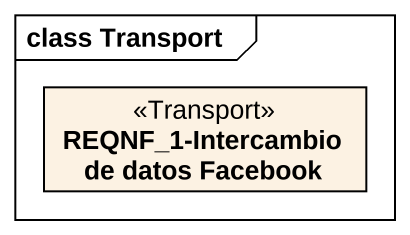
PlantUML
@startuml
mainframe class Transport
hide circle
hide empty members
class "REQNF_1-Intercambio de datos Facebook" as REQNF_1_Intercambio_de <<Transport>>
@enduml
